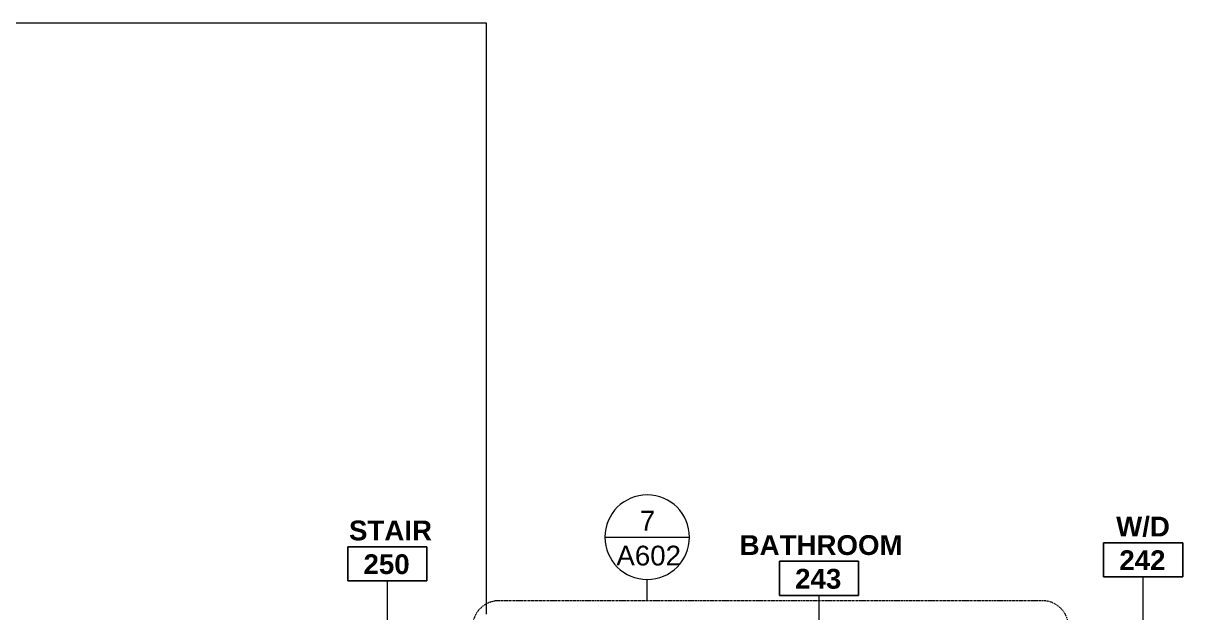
# Model space of a CAD drawing. Header units: inches. Extents: x -545 to 1083, y -2066 to -1239.
# Drawn here: x -215 to 48.5, y -1684.4 to -1550.4 of the extents above; entities that cross this region are included whole.
import ezdxf

# ---------------------------------------------------------------- set-up
doc = ezdxf.new("R2010")
doc.units = ezdxf.units.IN
doc.header["$MEASUREMENT"] = 0
doc.linetypes.add('Dash Dot 3_16_', pattern=[0.3125, 0.1875, -0.0625, 0, -0.0625])
for name, color, linetype, lineweight in [('A-ANNO-SYMB', 150, 'Continuous', 9), ('A-AREA-IDEN', 2, 'Continuous', 9), ('A-ROOF', 132, 'Continuous', 18)]:
    doc.layers.add(name, color=color, linetype=linetype, lineweight=lineweight)
doc.styles.add('Swis721 Lt BT', font='swissl.ttf', dxfattribs={"height": 4.5})
doc.styles.add('Swis721 Lt BT_B', font='', dxfattribs={"height": 4.5})
doc.styles.get('Swis721 Lt BT_B').set_extended_font_data('Swis721 Lt BT', bold=True)

# ---------------------------------------------------------------- blocks, each defined once
blk = doc.blocks.new('Room Tag - Room Name and Number-3379422-2ND FLOOR - CONSTRUCTION')
at = {"layer": 'A-AREA-IDEN'}
for p, q in [((-0.1881, -0.1636), (-0.1881, -0.0018)), ((-0.1881, -0.0018), (0.1869, -0.0018)), ((0.1869, -0.0018), (-0.1881, -0.0018)), ((-0.1881, -0.0018), (-0.1881, -0.1636)), ((0.1869, -0.0018), (0.1869, -0.1636)), ((0.1869, -0.1636), (0.1869, -0.0018)), ((0.1869, -0.1636), (-0.1881, -0.1636)), ((-0.1881, -0.1636), (0.1869, -0.1636))]:
    blk.add_line(p, q, dxfattribs=at)
blk = doc.blocks.new('Floor Plan - Callout Head-3511279-2ND FLOOR - CONSTRUCTION')
at = {"layer": 'A-ANNO-SYMB'}
blk.add_line((-0.2, 0), (0.2, 0), dxfattribs=at)
for start, end in [(360, 180), (180, 360)]:
    blk.add_arc((0, 0), 0.2, start, end, dxfattribs=at)

msp = doc.modelspace()

# ---------------------------------------------------------------- linework, layer by layer
at = {"layer": 'A-ANNO-SYMB'}
msp.add_line((-73.22, -1681.62), (-73.22, -1676.79), dxfattribs=at)
at = {"layer": 'A-ANNO-SYMB', "linetype": 'Dash Dot 3_16_'}
msp.add_line((16.53, -1681.62), (-106.9, -1681.62), dxfattribs=at)
for centre, start, end in [((-106.9, -1687.62), 90, 180), ((16.53, -1687.62), 0, 90)]:
    msp.add_arc(centre, 6, start, end, dxfattribs=at)
at = {"layer": 'A-AREA-IDEN'}
for p, q in [((-132.22, -1700.77), (-132.25, -1677.12)), ((39.46, -1720.32), (39.46, -1676.23)), ((-34.16, -1742.47), (-34.16, -1680.44))]:
    msp.add_line(p, q, dxfattribs=at)
at = {"layer": 'A-ROOF'}
for p, q in [((-109.75, -1550.37), (-277.95, -1550.37)), ((-109.75, -1684.72), (-109.75, -1550.37))]:
    msp.add_line(p, q, dxfattribs=at)

# ---------------------------------------------------------------- block references
at = {"layer": 'A-ANNO-SYMB', "xscale": 47.99999999999997, "yscale": 47.99999999999997, "zscale": 47.99999999999997}
msp.add_blockref('Floor Plan - Callout Head-3511279-2ND FLOOR - CONSTRUCTION', (-73.22, -1667.19), dxfattribs=at)
at = {"layer": 'A-AREA-IDEN', "xscale": 47.99999999999997, "yscale": 47.99999999999997, "zscale": 47.99999999999997}
for p in [(-132.22, -1669.27), (39.49, -1668.37), (-34.16, -1672.58)]:
    msp.add_blockref('Room Tag - Room Name and Number-3379422-2ND FLOOR - CONSTRUCTION', p, dxfattribs=at)

# ---------------------------------------------------------------- texts
at = {"layer": 'A-ANNO-SYMB', "char_height": 4.5, "attachment_point": 1, "style": 'Swis721 Lt BT'}
for s, insert, width in [('7', (-74.9, -1661.18), 4.0905), ('A602', (-80.22, -1669.12), 16.968)]:
    msp.add_mtext(s, dxfattribs=dict(at, insert=insert, width=width))
at = {"layer": 'A-AREA-IDEN', "char_height": 4.5, "attachment_point": 1, "style": 'Swis721 Lt BT_B'}
for s, insert, width in [('W/D', (33.31, -1662.52), 14.847), ('STAIR', (-140.97, -1663.41), 21.0585), ('BATHROOM', (-52.22, -1666.73), 43.632), ('242', (34.04, -1670.17), 12.726), ('250', (-137.67, -1671.07), 12.726), ('243', (-39.61, -1674.39), 12.726)]:
    msp.add_mtext(s, dxfattribs=dict(at, insert=insert, width=width))

doc.saveas('drawing.dxf')
